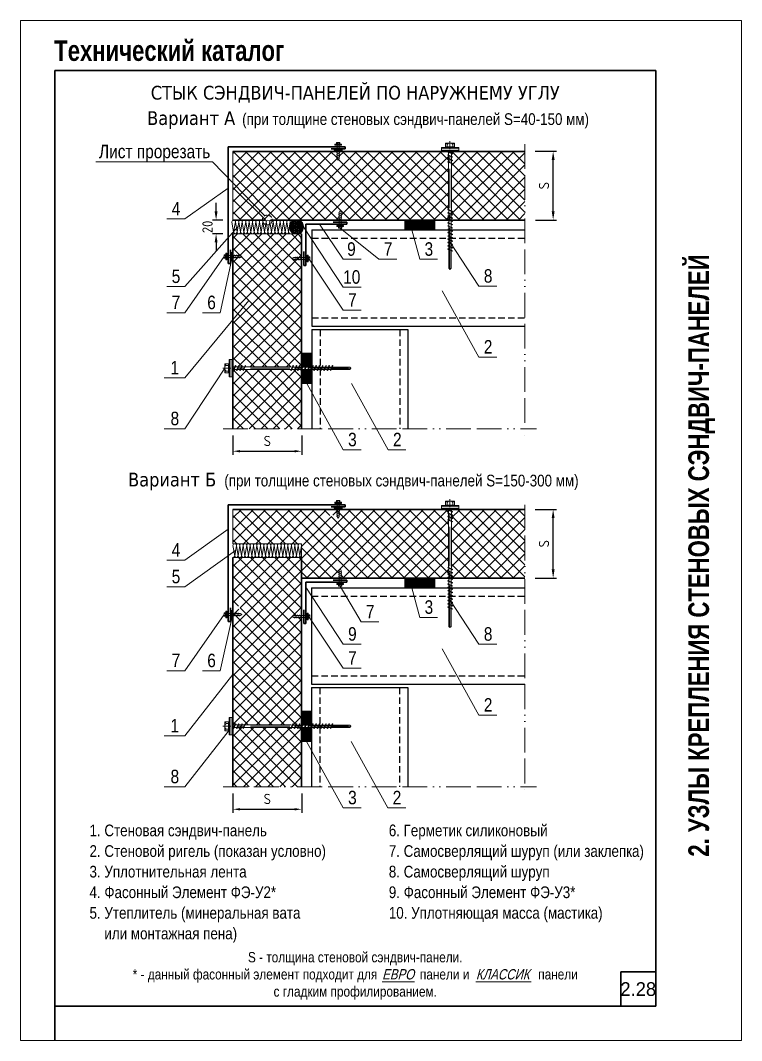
# Model space of a CAD drawing. Extents: x 5821 to 16321, y -13531 to 5774.
# Drawn here: x 13171 to 14221, y -166 to 1319 of the extents above; entities that cross this region are included whole.
import ezdxf
from ezdxf.enums import TextEntityAlignment as Align

# ---------------------------------------------------------------- set-up
doc = ezdxf.new("R2010")
doc.units = 0
doc.header["$LTSCALE"] = 3
for name, pattern in [('ACAD_ISO13W100', [36, 12, -3, 12, -3, 0, -3, 0, -3]), ('CENTER2', [28.575, 19.05, -3.175, 3.175, -3.175]), ('HIDDEN2', [4.7625, 3.175, -1.5875])]:
    doc.linetypes.add(name, pattern=pattern)
doc.layers.get('0').update_dxf_attribs({"linetype": 'CONTINUOUS', "lineweight": 30})
doc.layers.get('DEFPOINTS').update_dxf_attribs({"linetype": 'CONTINUOUS'})
for name, color, linetype, lineweight in [('Logo', 1, 'CONTINUOUS', 9), ('new_fill', 8, 'CONTINUOUS', 13), ('RAZMER', 7, 'CONTINUOUS', 9), ('Нащельники', 1, 'CONTINUOUS', 30), ('Саморезы', 7, 'CONTINUOUS', 13)]:
    doc.layers.add(name, color=color, linetype=linetype, lineweight=lineweight)
doc.layers.add('Прогон', color=7, linetype='CONTINUOUS')
doc.styles.add('LOGO', font='HATTEN.TTF')
doc.styles.add('ROMANS', font='romans.shx', dxfattribs={"width": 0.85})
doc.styles.get("Standard").update_dxf_attribs({"font": 'TAHOMA.TTF'})
doc.styles.add('style1', font='ARIALN.TTF')
doc.styles.add('style2', font='impact.TTF')
doc.styles.add('курсив', font='ARIAL.TTF', dxfattribs={"width": 0.8, "oblique": 15})
doc.dimstyles.new('2.5', dxfattribs={"dimscale": 5, "dimtxt": 3, "dimasz": 2, "dimexe": 1, "dimexo": 2, "dimgap": 0, "dimtad": 0, "dimdec": 0, "dimlfac": 0.5, "dimzin": 9, "dimdsep": 46, "dimtxsty": 'ROMANS', "dimcen": -3, "dimdle": 1, "dimclrd": 256, "dimclre": 256, "dimclrt": 256, "dimadec": 0, "dimazin": 0, "dimtfac": 1, "dimtdec": 0, "dimtofl": 0, "dimtmove": 2, "dimatfit": 3, "dimfxl": 0, "dimtvp": 1, "dimtolj": 1, "dimtzin": 9, "dimarcsym": 0})
doc.dimstyles.new('5', dxfattribs={"dimscale": 5, "dimtxt": 3, "dimasz": 2.5, "dimexe": 1, "dimexo": 3, "dimgap": 0, "dimtad": 0, "dimdec": 0, "dimzin": 9, "dimdsep": 46, "dimtxsty": 'ROMANS', "dimblk2": 'OBLIQUE', "dimcen": -3, "dimdle": 1.5, "dimclrd": 256, "dimclre": 256, "dimclrt": 256, "dimadec": 0, "dimazin": 0, "dimtfac": 1, "dimtdec": 0, "dimtofl": 0, "dimtmove": 2, "dimatfit": 3, "dimfxl": 0, "dimtvp": 1, "dimtolj": 1, "dimtzin": 9, "dimarcsym": 0})
pattern_1 = [(45, (14118.625, -4335.826), (-8.838835, 8.838835), []), (135, (14118.625, -4335.826), (-8.838835, -8.838835), [])]
pattern_2 = [(45, (14118.625, -4335.475), (-8.838835, 8.838835), []), (135, (14118.625, -4335.475), (-8.838835, -8.838835), [])]
pattern_3 = [(90, (24963.223, -824.8352), (-1.25, 8e-17), []), (150, (24963.223, -824.8352), (-0.625, -1.08253175), []), (210, (24963.223, -824.8352), (0.625, -1.08253175), [])]

# ---------------------------------------------------------------- blocks, each defined once
blk = doc.blocks.new('*D785')
at = {"layer": 'DEFPOINTS', "color": 0, "transparency": 16777216}
for p in [(13905.6, 607), (13946.7, 607), (13905.6, 507)]:
    blk.add_point(p, dxfattribs=at)
at = {"layer": 'RAZMER', "lineweight": -2, "transparency": 16777216}
for p, q in [((13920.6, 607), (13951.7, 607)), ((13946.7, 519.5), (13946.7, 594.5)), ((13920.6, 507), (13951.7, 507))]:
    blk.add_line(p, q, dxfattribs=at)
at = {"layer": 'RAZMER', "transparency": 16777216}
for points in [[(13944.7, 594.5), (13948.8, 594.5), (13946.7, 607)], [(13944.7, 519.5), (13948.8, 519.5), (13946.7, 507)]]:
    blk.add_solid(points, dxfattribs=at)
at = {"layer": 'RAZMER', "transparency": 16777216, "insert": (13933.4, 557), "char_height": 15, "attachment_point": 5, "rotation": 90, "style": 'ROMANS'}
blk.add_mtext('\\A1;S{\\fArial|b0|i0|c0|p32; }', dxfattribs=at)
blk = doc.blocks.new('_OBLIQUE')
at = {"color": 0, "linetype": 'ByBlock'}
blk.add_line((-0.5, -0.5), (0.5, 0.5), dxfattribs=at)
blk = doc.blocks.new('*D786')
at = {"layer": 'DEFPOINTS', "color": 0, "transparency": 16777216}
for p in [(13905.6, 1128.2), (13946.7, 1128.2), (13906, 1028.2)]:
    blk.add_point(p, dxfattribs=at)
at = {"layer": 'RAZMER', "lineweight": -2, "transparency": 16777216}
for p, q in [((13920.6, 1128.2), (13951.7, 1128.2)), ((13946.7, 1040.7), (13946.7, 1115.7)), ((13921, 1028.2), (13951.7, 1028.2))]:
    blk.add_line(p, q, dxfattribs=at)
at = {"layer": 'RAZMER', "transparency": 16777216}
for points in [[(13944.7, 1115.7), (13948.8, 1115.7), (13946.7, 1128.2)], [(13944.7, 1040.7), (13948.8, 1040.7), (13946.7, 1028.2)]]:
    blk.add_solid(points, dxfattribs=at)
at = {"layer": 'RAZMER', "transparency": 16777216, "insert": (13933.4, 1078.2), "char_height": 15, "attachment_point": 5, "rotation": 90, "style": 'ROMANS'}
blk.add_mtext('\\A1;S{\\fArial|b0|i0|c0|p32; }', dxfattribs=at)
blk = doc.blocks.new('4volna')
at = {"layer": 'new_fill'}
for p, q in [((-100, 17.5), (-97.5, 2.5)), ((-97.5, 2.5), (-95, 17.5)), ((-95, 17.5), (-92.5, 2.5)), ((-92.5, 2.5), (-90, 17.5)), ((-90, 17.5), (-87.5, 2.5)), ((-87.5, 2.5), (-85, 17.5)), ((-85, 17.5), (-82.5, 2.5)), ((-82.5, 2.5), (-80, 17.5)), ((-80, 17.5), (-77.5, 2.5)), ((-77.5, 2.5), (-75, 17.5)), ((-75, 17.5), (-72.5, 2.5)), ((-72.5, 2.5), (-70, 17.5)), ((-70, 17.5), (-67.5, 2.5)), ((-67.5, 2.5), (-65, 17.5)), ((-65, 17.5), (-62.5, 2.5)), ((-62.5, 2.5), (-60, 17.5)), ((-60, 17.5), (-57.5, 2.5)), ((-57.5, 2.5), (-55, 17.5)), ((-55, 17.5), (-52.5, 2.5)), ((-52.5, 2.5), (-50, 17.5)), ((-50, 17.5), (-47.5, 2.5)), ((-47.5, 2.5), (-45, 17.5)), ((-45, 17.5), (-42.5, 2.5)), ((-42.5, 2.5), (-40, 17.5)), ((-40, 17.5), (-37.5, 2.5)), ((-37.5, 2.5), (-35, 17.5)), ((-35, 17.5), (-32.5, 2.5)), ((-32.5, 2.5), (-30, 17.5)), ((-30, 17.5), (-27.5, 2.5)), ((-27.5, 2.5), (-25, 17.5)), ((-25, 17.5), (-22.5, 2.5)), ((-22.5, 2.5), (-20, 17.5)), ((-20, 17.5), (-17.5, 2.5)), ((-17.5, 2.5), (-15, 17.5)), ((-15, 17.5), (-12.5, 2.5)), ((-12.5, 2.5), (-10, 17.5)), ((-10, 17.5), (-7.5, 2.5)), ((-7.5, 2.5), (-5, 17.5)), ((-5, 17.5), (-2.5, 2.5)), ((-2.5, 2.5), (0, 17.5))]:
    blk.add_line(p, q, dxfattribs=at)
for centre, start, end in [((-97.5, 17.5), 0, 180), ((-92.5, 17.5), 0, 180), ((-87.5, 17.5), 0, 180), ((-82.5, 17.5), 0, 180), ((-77.5, 17.5), 0, 180), ((-72.5, 17.5), 0, 180), ((-67.5, 17.5), 0, 180), ((-62.5, 17.5), 0, 180), ((-57.5, 17.5), 0, 180), ((-52.5, 17.5), 0, 180), ((-47.5, 17.5), 0, 180), ((-42.5, 17.5), 0, 180), ((-37.5, 17.5), 0, 180), ((-32.5, 17.5), 0, 180), ((-27.5, 17.5), 0, 180), ((-22.5, 17.5), 0, 180), ((-17.5, 17.5), 0, 180), ((-12.5, 17.5), 0, 180), ((-7.5, 17.5), 0, 180), ((-2.5, 17.5), 0, 180), ((-100, 2.5), 270, 0), ((-95, 2.5), 180, 270), ((-95, 2.5), 270, 0), ((-90, 2.5), 180, 270), ((-90, 2.5), 270, 0), ((-85, 2.5), 180, 270), ((-85, 2.5), 270, 0), ((-80, 2.5), 180, 270), ((-80, 2.5), 270, 0), ((-75, 2.5), 180, 270), ((-75, 2.5), 270, 0), ((-70, 2.5), 180, 270), ((-70, 2.5), 270, 0), ((-65, 2.5), 180, 270), ((-65, 2.5), 270, 0), ((-60, 2.5), 180, 270), ((-60, 2.5), 270, 0), ((-55, 2.5), 180, 270), ((-55, 2.5), 270, 0), ((-50, 2.5), 180, 270), ((-50, 2.5), 270, 0), ((-45, 2.5), 180, 270), ((-45, 2.5), 270, 0), ((-40, 2.5), 180, 270), ((-40, 2.5), 270, 0), ((-35, 2.5), 180, 270), ((-35, 2.5), 270, 0), ((-30, 2.5), 180, 270), ((-30, 2.5), 270, 0), ((-25, 2.5), 180, 270), ((-25, 2.5), 270, 0), ((-20, 2.5), 180, 270), ((-20, 2.5), 270, 0), ((-15, 2.5), 180, 270), ((-15, 2.5), 270, 0), ((-10, 2.5), 180, 270), ((-10, 2.5), 270, 0), ((-5, 2.5), 180, 270), ((-5, 2.5), 270, 0), ((0, 2.5), 180, 270)]:
    blk.add_arc(centre, 2.5, start, end, dxfattribs=at)
blk = doc.blocks.new('саморез1')
at = {"layer": 'new_fill'}
blk.add_hatch(color=254, dxfattribs=at).paths.add_polyline_path([(-1.2, -4.8), (0, -4.8), (0, 4.8), (-1.2, 4.8)])
at = {"layer": 'Саморезы', "ltscale": 150}
for p, q in [((-3.9, 2.6), (-1.5, 2.6)), ((-3.9, 2.6), (-3.9, -2.4)), ((-2.9, 1.7), (-1.5, 1.7)), ((-1.9, 2.6), (-1.9, -2.4)), ((0, 4.8), (-1.5, 4.8)), ((-1.5, 4.8), (-1.5, -4.8)), ((-1.2, 4.8), (-1.2, -4.8)), ((0, 4.8), (0, -4.8)), ((19.2, 1.4), (0, 1.4)), ((8.4, 2.4), (10.5, -2.4)), ((11.1, 2.4), (13.2, -2.4)), ((13.8, 2.4), (15.9, -2.4)), ((16.4, 2.4), (18.5, -2.4)), ((19.2, 1.4), (21.8, 0)), ((19.2, -1.4), (21.8, 0)), ((-3.9, -2.4), (-1.5, -2.4)), ((-2.9, -1.4), (-1.5, -1.4)), ((0, -4.8), (-1.5, -4.8)), ((0, -1.4), (19.2, -1.4))]:
    blk.add_line(p, q, dxfattribs=at)
for centre, start, end in [((-2.9, 2.7), 182.373, 269.9653), ((-2.9, 0.7), 90.0347, 177.627), ((-2.9, -0.4), 182.373, 269.9653), ((-2.9, -2.4), 90.0347, 177.627)]:
    blk.add_arc(centre, 1, start, end, dxfattribs=at)
blk = doc.blocks.new('*D787')
at = {"layer": 'DEFPOINTS', "color": 0, "transparency": 16777216}
for p in [(13480.6, 1028.2), (13456, 1008.2), (13480.6, 1008.2)]:
    blk.add_point(p, dxfattribs=at)
at = {"layer": 'RAZMER', "lineweight": -2, "transparency": 16777216}
for p, q in [((13456, 1040.7), (13456, 1053.2)), ((13465.6, 1028.2), (13451, 1028.2)), ((13465.6, 1008.2), (13451, 1008.2)), ((13456, 995.7), (13456, 983.2))]:
    blk.add_line(p, q, dxfattribs=at)
at = {"layer": 'RAZMER', "transparency": 16777216}
for points in [[(13453.9, 1040.7), (13458.1, 1040.7), (13456, 1028.2)], [(13453.9, 995.7), (13458.1, 995.7), (13456, 1008.2)]]:
    blk.add_solid(points, dxfattribs=at)
at = {"layer": 'RAZMER', "transparency": 16777216, "insert": (13443.5, 1018.2), "char_height": 15, "attachment_point": 5, "rotation": 90, "style": 'ROMANS'}
blk.add_mtext('\\A1;20', dxfattribs=at)
blk = doc.blocks.new('*D788')
at = {"layer": 'DEFPOINTS', "color": 0, "transparency": 16777216}
for p in [(13480.6, 724.4), (13580.6, 724.4), (13580.6, 691.6)]:
    blk.add_point(p, dxfattribs=at)
at = {"layer": 'RAZMER', "lineweight": -2, "transparency": 16777216}
for p, q in [((13480.6, 714.4), (13480.6, 686.6)), ((13580.6, 714.4), (13580.6, 686.6)), ((13490.6, 691.6), (13570.6, 691.6))]:
    blk.add_line(p, q, dxfattribs=at)
at = {"layer": 'RAZMER', "transparency": 16777216}
for points in [[(13490.6, 693.3), (13490.6, 690), (13480.6, 691.6)], [(13570.6, 693.3), (13570.6, 690), (13580.6, 691.6)]]:
    blk.add_solid(points, dxfattribs=at)
at = {"layer": 'RAZMER', "transparency": 16777216, "insert": (13530.6, 706.6), "char_height": 15, "attachment_point": 5, "style": 'ROMANS'}
blk.add_mtext('\\A1;S', dxfattribs=at)
blk = doc.blocks.new('*D789')
at = {"layer": 'DEFPOINTS', "color": 0, "transparency": 16777216}
for p in [(13480.6, 203.3), (13580.6, 203.3), (13580.6, 170.5)]:
    blk.add_point(p, dxfattribs=at)
at = {"layer": 'RAZMER', "lineweight": -2, "transparency": 16777216}
for p, q in [((13480.6, 193.3), (13480.6, 165.5)), ((13580.6, 193.3), (13580.6, 165.5)), ((13490.6, 170.5), (13570.6, 170.5))]:
    blk.add_line(p, q, dxfattribs=at)
at = {"layer": 'RAZMER', "transparency": 16777216}
for points in [[(13490.6, 172.1), (13490.6, 168.8), (13480.6, 170.5)], [(13570.6, 172.1), (13570.6, 168.8), (13580.6, 170.5)]]:
    blk.add_solid(points, dxfattribs=at)
at = {"layer": 'RAZMER', "transparency": 16777216, "insert": (13530.6, 185.5), "char_height": 15, "attachment_point": 5, "style": 'ROMANS'}
blk.add_mtext('\\A1;S', dxfattribs=at)
blk = doc.blocks.new('саморез4')
at = {"layer": 'new_fill'}
blk.add_hatch(color=254, dxfattribs=at).paths.add_polyline_path([(-2.4, -9.4), (0, -9.4), (0, 9.8), (-2.4, 9.8)])
at = {"layer": 'Саморезы', "ltscale": 150}
for p, q in [((-7.9, 5), (-3.1, 5)), ((-7.9, -5), (-7.9, 5)), ((-5.9, 3.1), (-3.1, 3.1)), ((-3.8, -5), (-3.8, 5)), ((0, 9.8), (-3.1, 9.8)), ((-3.1, -9.4), (-3.1, 9.8)), ((-2.4, -9.4), (-2.4, 9.8)), ((0, -9.4), (0, 9.8)), ((64.9, 1.5), (0, 1.5)), ((1.3, -2.2), (3.4, 2.7)), ((1.9, -2.2), (4, 2.7)), ((3.7, 2.9), (3.4, 2.7)), ((3.7, 2.9), (4, 2.7)), ((4.9, -2.2), (7, 2.7)), ((5.5, -2.2), (7.6, 2.7)), ((7.3, 2.9), (7, 2.7)), ((7.3, 2.9), (7.6, 2.7)), ((8.6, -2.2), (10.7, 2.7)), ((9.2, -2.2), (11.3, 2.7)), ((11, 2.9), (10.7, 2.7)), ((11, 2.9), (11.3, 2.7)), ((12.2, -2.2), (14.3, 2.7)), ((12.8, -2.2), (14.9, 2.7)), ((14.6, 2.9), (14.3, 2.7)), ((14.6, 2.9), (14.9, 2.7)), ((64.9, -2.2), (67, 2.7)), ((65.6, -2.2), (67.7, 2.7)), ((67.3, 2.9), (67, 2.7)), ((130, 1.3), (67.1, 1.3)), ((67.3, 2.9), (67.7, 2.7)), ((68.6, -2.2), (70.7, 2.7)), ((69.2, -2.2), (71.3, 2.7)), ((71, 2.9), (70.7, 2.7)), ((71, 2.9), (71.3, 2.7)), ((72.2, -2.2), (74.3, 2.7)), ((72.8, -2.2), (74.9, 2.7)), ((74.6, 2.9), (74.3, 2.7)), ((74.6, 2.9), (74.9, 2.7)), ((75.8, -2.2), (77.9, 2.7)), ((76.4, -2.2), (78.5, 2.7)), ((78.2, 2.9), (77.9, 2.7)), ((78.2, 2.9), (78.5, 2.7)), ((79.5, -2.2), (81.5, 2.7)), ((80.1, -2.2), (82.2, 2.7)), ((81.9, 2.9), (81.5, 2.7)), ((81.9, 2.9), (82.2, 2.7)), ((83.1, -2.2), (85.2, 2.7)), ((83.7, -2.2), (85.8, 2.7)), ((85.5, 2.9), (85.2, 2.7)), ((85.5, 2.9), (85.8, 2.7)), ((86.7, -2.2), (88.8, 2.7)), ((87.3, -2.2), (89.4, 2.7)), ((89.1, 2.9), (88.8, 2.7)), ((89.1, 2.9), (89.4, 2.7)), ((90.3, -2.2), (92.4, 2.7)), ((90.9, -2.2), (93, 2.7)), ((92.7, 2.9), (92.4, 2.7)), ((92.7, 2.9), (93, 2.7)), ((94, -2.2), (96.1, 2.7)), ((94.6, -2.2), (96.7, 2.7)), ((96.4, 2.9), (96.1, 2.7)), ((96.4, 2.9), (96.7, 2.7)), ((97.6, -2.2), (99.7, 2.7)), ((98.2, -2.2), (100.3, 2.7)), ((100, 2.9), (99.7, 2.7)), ((100, 2.9), (100.3, 2.7)), ((101.2, -2.2), (103.3, 2.7)), ((101.8, -2.2), (103.9, 2.7)), ((103.6, 2.9), (103.3, 2.7)), ((103.6, 2.9), (103.9, 2.7)), ((104.8, -2.2), (106.9, 2.7)), ((105.5, -2.2), (107.6, 2.7)), ((107.2, 2.9), (106.9, 2.7)), ((107.2, 2.9), (107.6, 2.7)), ((108.5, -2.2), (110.6, 2.7)), ((109.1, -2.2), (111.2, 2.7)), ((110.9, 2.9), (110.6, 2.7)), ((110.9, 2.9), (111.2, 2.7)), ((130, 1.3), (131.2, 0)), ((-7.9, -5), (-3.1, -5)), ((-5.9, -3.1), (-3.1, -3.1)), ((0, -9.4), (-3.1, -9.4)), ((64.9, -1.5), (0, -1.5)), ((64.9, -1.5), (0, -1.5)), ((1.6, -2.4), (1.3, -2.2)), ((1.6, -2.4), (1.9, -2.2)), ((5.2, -2.4), (4.9, -2.2)), ((5.2, -2.4), (5.5, -2.2)), ((8.9, -2.4), (8.6, -2.2)), ((8.9, -2.4), (9.2, -2.2)), ((12.5, -2.4), (12.2, -2.2)), ((12.5, -2.4), (12.8, -2.2)), ((65.3, -2.4), (64.9, -2.2)), ((65.3, -2.4), (65.6, -2.2)), ((130, -1.3), (67.1, -1.3)), ((68.9, -2.4), (68.6, -2.2)), ((68.9, -2.4), (69.2, -2.2)), ((72.5, -2.4), (72.2, -2.2)), ((72.5, -2.4), (72.8, -2.2)), ((76.1, -2.4), (75.8, -2.2)), ((76.1, -2.4), (76.4, -2.2)), ((79.8, -2.4), (79.5, -2.2)), ((79.8, -2.4), (80.1, -2.2)), ((83.4, -2.4), (83.1, -2.2)), ((83.4, -2.4), (83.7, -2.2)), ((87, -2.4), (86.7, -2.2)), ((87, -2.4), (87.3, -2.2)), ((90.6, -2.4), (90.3, -2.2)), ((90.6, -2.4), (90.9, -2.2)), ((94.3, -2.4), (94, -2.2)), ((94.3, -2.4), (94.6, -2.2)), ((97.9, -2.4), (97.6, -2.2)), ((97.9, -2.4), (98.2, -2.2)), ((101.5, -2.4), (101.2, -2.2)), ((101.5, -2.4), (101.8, -2.2)), ((105.1, -2.4), (104.8, -2.2)), ((105.1, -2.4), (105.5, -2.2)), ((108.8, -2.4), (108.5, -2.2)), ((108.8, -2.4), (109.1, -2.2)), ((130, -1.3), (131.2, 0))]:
    blk.add_line(p, q, dxfattribs=at)
at = {"layer": 'Саморезы'}
for p, q in [((67.1, 1.3), (64.9, 1.5)), ((67.1, -1.3), (64.9, -1.5))]:
    blk.add_line(p, q, dxfattribs=at)
at = {"layer": 'Саморезы', "ltscale": 150}
for centre, radius, start, end in [((-5.9, 5.1), 2, 182.373, 269.9653), ((-5.9, 1.1), 2, 90.0347, 177.627), ((80.3, 1057.7), 1058.9, 271.592, 272.7554), ((-5.9, -1.1), 2, 182.373, 269.9653), ((-5.9, -5.1), 2, 90.0347, 177.627)]:
    blk.add_arc(centre, radius, start, end, dxfattribs=at)

msp = doc.modelspace()

# ---------------------------------------------------------------- hatches: boundary and pattern name
at = {"layer": 'new_fill'}
h = msp.add_hatch(dxfattribs=at)
h.set_pattern_fill('NET3', color=256, scale=10, style=0)
h.set_pattern_definition([(0, (14128.5538, -4335.4748), (0, 1.25), []), (60, (14128.5538, -4335.4748), (-1.08253175, 0.625), []), (120, (14128.5538, -4335.4748), (-1.08253175, -0.625), [])])
h.paths.add_polyline_path([(13631.6, 1131.96), (13629.75, 1131.96, 1), (13629.75, 1128.17), (13631.6, 1128.17)])
h.paths.add_polyline_path([(13635.8, 1131.96), (13631.6, 1131.96), (13631.6, 1128.17), (13635.8, 1128.17)])
h.paths.add_polyline_path([(13637.65, 1131.96), (13635.8, 1131.96), (13635.8, 1128.17), (13637.65, 1128.17, 1)])
h = msp.add_hatch(dxfattribs=at)
h.set_pattern_fill('ANSI37', color=256, scale=100, style=0)
h.set_pattern_definition(pattern_2)
h.paths.add_polyline_path([(13480.55, 1128.17), (13480.55, 1028.17), (13482.54, 1028.17, -0.1146746), (13483.68, 1028.17), (13487.54, 1028.17, -0.1145954), (13488.68, 1028.17), (13492.54, 1028.17, -0.1145162), (13493.68, 1028.17), (13497.55, 1028.17, -0.1144369), (13498.67, 1028.17), (13502.55, 1028.17, -0.1143576), (13503.67, 1028.17), (13507.55, 1028.17, -0.1142782), (13508.67, 1028.17), (13512.55, 1028.17, -0.1141988), (13513.67, 1028.17), (13517.55, 1028.17, -0.1141193), (13518.67, 1028.17), (13522.55, 1028.17, -0.1140398), (13523.67, 1028.17), (13527.55, 1028.17, -0.1139602), (13528.67, 1028.17), (13532.55, 1028.17, -0.1138805), (13533.67, 1028.17), (13537.55, 1028.17, -0.1138008), (13538.67, 1028.17), (13542.55, 1028.17, -0.1137211), (13543.67, 1028.17), (13547.55, 1028.17, -0.1136413), (13548.67, 1028.17), (13552.55, 1028.17, -0.1135614), (13553.67, 1028.17), (13557.55, 1028.17, -0.1134815), (13558.67, 1028.17), (13562.55, 1028.17, -0.1134016), (13563.67, 1028.17), (13567.55, 1028.17, -0.1133216), (13568.67, 1028.17), (13572.55, 1028.17, -0.1132415), (13573.67, 1028.17), (13577.55, 1028.17, -0.1131614), (13578.67, 1028.17), (13634.45, 1028.17), (13634.45, 1039.4), (13638.65, 1039.4), (13638.65, 1028.17), (13794.15, 1028.17), (13794.15, 1128.17), (13635.8, 1128.17), (13635.8, 1117.74), (13631.6, 1117.74), (13631.6, 1128.17)])
h.paths.add_polyline_path([(13798.95, 1028.17), (13905.62, 1028.17), (13905.62, 1128.17), (13798.95, 1128.17)])
h = msp.add_hatch(dxfattribs=at)
h.set_pattern_fill('ESCHER', color=256, scale=5, style=0)
h.set_pattern_definition([(60, (35977.424, 3236.644), (-6, -1e-09), [5.5, -0.5]), (180, (35977.424, 3236.644), (3, -5.1961524), [5.5, -0.5]), (300, (35977.424, 3236.644), (6, -1e-09), [5.5, -0.5]), (60, (35977.924, 3236.644), (-6, -1e-09), [1, -5]), (300, (35977.924, 3236.644), (6, -1e-09), [1, -5]), (60, (35977.174, 3237.077), (-6, -1e-09), [1, -5]), (180, (35977.174, 3237.077), (3, -5.1961524), [1, -5]), (300, (35977.174, 3236.211), (6, -1e-09), [1, -5]), (180, (35977.174, 3236.211), (3, -5.1961524), [1, -5]), (60, (35975.424, 3236.644), (-6, -1e-09), [1, -5]), (300, (35975.424, 3236.644), (6, -1e-09), [1, -5]), (60, (35978.424, 3234.912), (-6, -1e-09), [1, -5]), (180, (35978.424, 3234.912), (3, -5.1961524), [1, -5]), (300, (35978.424, 3238.376), (6, -1e-09), [1, -5]), (180, (35978.424, 3238.376), (3, -5.1961524), [1, -5]), (0, (35978.424, 3237.51), (-3, 5.1961524), [3.5, -2.5]), (0, (35978.424, 3235.778), (-3, 5.1961524), [3.5, -2.5]), (120, (35977.674, 3237.943), (-6, 1e-09), [3.5, -2.5]), (120, (35976.174, 3237.077), (-6, 1e-09), [3.5, -2.5]), (240, (35976.174, 3236.211), (3, -5.1961524), [3.5, -2.5]), (240, (35977.674, 3235.345), (3, -5.1961524), [3.5, -2.5])])
h.paths.add_polyline_path([(13577.8, 1028.17), (13568.54, 1028.17, 0.5498773), (13568.54, 1008.17), (13577.8, 1008.17, 0.5498857)])
h = msp.add_hatch(dxfattribs=at)
h.set_pattern_fill('NET3', color=256, scale=10, angle=90, style=0)
h.set_pattern_definition(pattern_3)
h.paths.add_polyline_path([(13774.62, 1028.17), (13730.57, 1028.17), (13730.57, 1013.79), (13774.62, 1013.79)])
h = msp.add_hatch(dxfattribs=at)
h.set_pattern_fill('ANSI37', color=256, scale=100, style=0)
h.set_pattern_definition(pattern_2)
h.paths.add_polyline_path([(13580.55, 997.26, 0.2717), (13574.15, 1008.17), (13480.55, 1008.17), (13480.55, 814.79), (13580.55, 814.79)])
h.paths.add_polyline_path([(13480.55, 809.99), (13480.55, 724.41), (13580.55, 724.41), (13580.55, 809.99)])
h = msp.add_hatch(dxfattribs=at)
h.set_pattern_fill('NET3', color=256, scale=10, style=0)
h.set_pattern_definition([(0, (14118.6249, -4345.4037), (0, 1.25), []), (60, (14118.6249, -4345.4037), (-1.08253175, 0.625), []), (120, (14118.6249, -4345.4037), (-1.08253175, -0.625), [])])
h.paths.add_polyline_path([(13480.55, 978.97, 1), (13476.77, 978.97), (13476.77, 977.13), (13480.55, 977.13)])
h.paths.add_polyline_path([(13480.55, 977.13), (13476.77, 977.13), (13476.77, 972.93), (13480.55, 972.93)])
h.paths.add_polyline_path([(13480.55, 972.93), (13476.77, 972.93), (13476.77, 971.08, 1), (13480.55, 971.08)])
h = msp.add_hatch(dxfattribs=at)
h.set_pattern_fill('NET3', color=256, scale=10, angle=90, style=0)
h.set_pattern_definition(pattern_3)
h.paths.add_polyline_path([(13595.37, 834.41), (13580.55, 834.41), (13580.55, 814.79), (13595.37, 814.79)])
h.paths.add_polyline_path([(13595.37, 809.99), (13580.55, 809.99), (13580.55, 790.36), (13595.37, 790.36)])
h = msp.add_hatch(dxfattribs=at)
h.set_pattern_fill('NET3', color=256, scale=10, style=0)
h.set_pattern_definition([(0, (14128.5538, -4856.626), (0, 1.25), []), (60, (14128.5538, -4856.626), (-1.08253175, 0.625), []), (120, (14128.5538, -4856.626), (-1.08253175, -0.625), [])])
h.paths.add_polyline_path([(13631.6, 610.8), (13629.75, 610.8, 1), (13629.75, 607.02), (13631.6, 607.02)])
h.paths.add_polyline_path([(13635.8, 610.8), (13631.6, 610.8), (13631.6, 607.02), (13635.8, 607.02)])
h.paths.add_polyline_path([(13637.65, 610.8), (13635.8, 610.8), (13635.8, 607.02), (13637.65, 607.02, 1)])
h = msp.add_hatch(dxfattribs=at)
h.set_pattern_fill('ANSI37', color=256, scale=100, style=0)
h.set_pattern_definition(pattern_1)
h.paths.add_polyline_path([(13638.65, 518.24), (13638.65, 507.02), (13794.15, 507.02), (13794.15, 607.02), (13625.87, 607.02), (13625.87, 596.58), (13621.67, 596.58), (13621.67, 607.02), (13480.55, 607.02), (13480.55, 557.02), (13482.54, 557.02, -0.1146948), (13483.68, 557.02), (13487.54, 557.02, -0.1146552), (13488.68, 557.02), (13492.54, 557.02, -0.1146157), (13493.68, 557.02), (13497.54, 557.02, -0.1145761), (13498.67, 557.02), (13502.54, 557.02, -0.1145365), (13503.67, 557.02), (13507.54, 557.02, -0.1144968), (13508.67, 557.02), (13512.54, 557.02, -0.1144572), (13513.67, 557.02), (13517.54, 557.02, -0.1144175), (13518.67, 557.02), (13522.54, 557.02, -0.1143779), (13523.67, 557.02), (13527.55, 557.02, -0.1143382), (13528.67, 557.02), (13532.55, 557.02, -0.1142985), (13533.67, 557.02), (13537.55, 557.02, -0.1142588), (13538.67, 557.02), (13542.55, 557.02, -0.1142191), (13543.67, 557.02), (13547.55, 557.02, -0.1141794), (13548.67, 557.02), (13552.55, 557.02, -0.1141396), (13553.67, 557.02), (13557.55, 557.02, -0.1140999), (13558.67, 557.02), (13562.55, 557.02, -0.1140601), (13563.67, 557.02), (13567.55, 557.02, -0.1140203), (13568.67, 557.02), (13572.55, 557.02, -0.1139805), (13573.67, 557.02), (13577.55, 557.02, -0.1139407), (13578.67, 557.02), (13580.55, 557.02), (13580.55, 555.12, -0.0536281), (13580.61, 554.58), (13580.55, 554.24), (13580.55, 526.18, -0.0026427), (13580.55, 526.05), (13580.55, 507.02), (13606.58, 507.02, -0.0003353), (13606.58, 507.02, 0.0003353), (13606.58, 507.02), (13634.45, 507.02), (13634.45, 518.24)])
h.paths.add_polyline_path([(13798.95, 507.02), (13905.62, 507.02), (13905.62, 607.02), (13798.95, 607.02)])
h = msp.add_hatch(dxfattribs=at)
h.set_pattern_fill('ANSI37', color=256, scale=100, style=0)
h.set_pattern_definition(pattern_1)
h.paths.add_polyline_path([(13580.55, 537.03), (13480.55, 537.03), (13480.55, 465.9), (13490.99, 465.9), (13490.99, 461.7), (13480.55, 461.7), (13480.55, 293.64), (13580.55, 293.64), (13580.55, 448.92), (13569.33, 448.92), (13569.33, 453.12), (13580.55, 453.12)])
h.paths.add_polyline_path([(13580.55, 288.84), (13480.55, 288.84), (13480.55, 203.25), (13580.55, 203.25)])
h = msp.add_hatch(dxfattribs=at)
h.set_pattern_fill('NET3', color=256, scale=10, angle=90, style=0)
h.set_pattern_definition([(90, (24963.2352, -1345.9872), (-1.25, 8e-17), []), (150, (24963.2352, -1345.9872), (-0.625, -1.08253175), []), (210, (24963.2352, -1345.9872), (0.625, -1.08253175), [])])
h.paths.add_polyline_path([(13774.63, 507.02), (13730.58, 507.02), (13730.58, 492.64), (13774.63, 492.64)])
h = msp.add_hatch(dxfattribs=at)
h.set_pattern_fill('NET3', color=256, scale=10, style=0)
h.set_pattern_definition([(0, (14118.6249, -4866.5549), (0, 1.25), []), (60, (14118.6249, -4866.5549), (-1.08253175, 0.625), []), (120, (14118.6249, -4866.5549), (-1.08253175, -0.625), [])])
h.paths.add_polyline_path([(13480.55, 457.82, 1), (13476.77, 457.82), (13476.77, 455.98), (13480.55, 455.98)])
h.paths.add_polyline_path([(13480.55, 455.98), (13476.77, 455.98), (13476.77, 451.78), (13480.55, 451.78)])
h.paths.add_polyline_path([(13480.55, 451.78), (13476.77, 451.78), (13476.77, 449.93, 1), (13480.55, 449.93)])
h = msp.add_hatch(dxfattribs=at)
h.set_pattern_fill('NET3', color=256, scale=10, angle=90, style=0)
h.set_pattern_definition([(90, (24963.223, -819.8352), (-1.25, 8e-17), []), (150, (24963.223, -819.8352), (-0.625, -1.08253175), []), (210, (24963.223, -819.8352), (0.625, -1.08253175), [])])
h.paths.add_polyline_path([(13594.94, 313.26), (13580.55, 313.26), (13580.55, 293.64), (13594.94, 293.64)])
h.paths.add_polyline_path([(13594.94, 288.84), (13580.55, 288.84), (13580.55, 269.21), (13594.94, 269.21)])

# ---------------------------------------------------------------- linework, layer by layer
at = {"color": 1}
for p, q in [((13221.09, 1245.91), (14096.09, 1245.91)), ((14096.09, 1245.91), (13221.09, 1245.91)), ((13221.09, 1245.91), (13221.09, -166.24)), ((14096.09, 1245.91), (14096.09, -116.24)), ((14045.18, -66.24), (14096.09, -66.24)), ((14045.18, -66.24), (14045.18, -116.24)), ((13221.09, -116.24), (14096.09, -116.24))]:
    msp.add_line(p, q, dxfattribs=at)
for p, q in [((13480.55, 1128.17), (13905.62, 1128.17)), ((13526.82, 1028.17), (13480.55, 1028.17)), ((13905.62, 1028.17), (13535.06, 1028.17)), ((13480.55, 1008.17), (13480.55, 724.41)), ((13580.55, 1008.17), (13580.55, 724.41)), ((13480.55, 607.02), (13905.62, 607.02)), ((13480.55, 537.03), (13480.55, 203.25)), ((13580.55, 537.03), (13580.55, 203.25)), ((13905.62, 507.02), (13580.55, 507.02))]:
    msp.add_line(p, q)
at = {"layer": 'Logo'}
for p, q in [((13697.65, -80.81), (13744.89, -80.81)), ((13834.28, -80.81), (13914.73, -80.81))]:
    msp.add_line(p, q, dxfattribs=at)
at = {"layer": 'new_fill'}
for p, q in [((13479.07, 1025.67), (13481.57, 1010.67)), ((13481.57, 1010.67), (13484.07, 1025.67)), ((13484.07, 1025.67), (13486.57, 1010.67)), ((13486.57, 1010.67), (13489.07, 1025.67)), ((13489.07, 1025.67), (13491.57, 1010.67)), ((13491.57, 1010.67), (13494.07, 1025.67)), ((13494.07, 1025.67), (13496.57, 1010.67)), ((13496.57, 1010.67), (13499.07, 1025.67)), ((13499.07, 1025.67), (13501.57, 1010.67)), ((13501.57, 1010.67), (13504.07, 1025.67)), ((13504.07, 1025.67), (13506.57, 1010.67)), ((13506.57, 1010.67), (13509.07, 1025.67)), ((13509.07, 1025.67), (13511.57, 1010.67)), ((13511.57, 1010.67), (13514.07, 1025.67)), ((13514.07, 1025.67), (13516.57, 1010.67)), ((13516.57, 1010.67), (13519.07, 1025.67)), ((13519.07, 1025.67), (13521.57, 1010.67)), ((13521.57, 1010.67), (13524.07, 1025.67)), ((13524.07, 1025.67), (13526.57, 1010.67)), ((13526.57, 1010.67), (13529.07, 1025.67)), ((13529.07, 1025.67), (13531.57, 1010.67)), ((13531.57, 1010.67), (13534.07, 1025.67)), ((13534.07, 1025.67), (13536.57, 1010.67)), ((13536.57, 1010.67), (13539.07, 1025.67)), ((13539.07, 1025.67), (13541.57, 1010.67)), ((13541.57, 1010.67), (13544.07, 1025.67)), ((13544.07, 1025.67), (13546.57, 1010.67)), ((13546.57, 1010.67), (13549.07, 1025.67)), ((13549.07, 1025.67), (13551.57, 1010.67)), ((13551.57, 1010.67), (13554.07, 1025.67)), ((13554.07, 1025.67), (13556.57, 1010.67)), ((13556.57, 1010.67), (13559.07, 1025.67)), ((13559.07, 1025.67), (13561.57, 1010.67)), ((13561.57, 1010.67), (13564.07, 1025.67)), ((13730.57, 1013.79), (13730.57, 1028.17)), ((13774.62, 1013.79), (13774.62, 1028.17)), ((13595.37, 834.41), (13580.55, 834.41)), ((13595.37, 790.36), (13580.55, 790.36)), ((13730.58, 492.64), (13730.58, 507.02)), ((13774.63, 492.64), (13774.63, 507.02)), ((13594.94, 313.26), (13580.55, 313.26)), ((13594.94, 269.21), (13580.55, 269.21))]:
    msp.add_line(p, q, dxfattribs=at)
for centre, radius, start, end in [((13481.57, 1025.67), 2.5, 0, 180), ((13486.57, 1025.67), 2.5, 0, 180), ((13491.57, 1025.67), 2.5, 0, 180), ((13496.57, 1025.67), 2.5, 0, 180), ((13501.57, 1025.67), 2.5, 0, 180), ((13506.57, 1025.67), 2.5, 0, 180), ((13511.57, 1025.67), 2.5, 0, 180), ((13516.57, 1025.67), 2.5, 0, 180), ((13521.57, 1025.67), 2.5, 0, 180), ((13526.57, 1025.67), 2.5, 0, 180), ((13531.57, 1025.67), 2.5, 0, 180), ((13536.57, 1025.67), 2.5, 0, 180), ((13541.57, 1025.67), 2.5, 0, 180), ((13546.57, 1025.67), 2.5, 0, 180), ((13551.57, 1025.67), 2.5, 0, 180), ((13556.57, 1025.67), 2.5, 0, 180), ((13561.57, 1025.67), 2.5, 0, 180), ((13484.07, 1010.67), 2.5, 180, 270), ((13484.07, 1010.67), 2.5, 270, 0), ((13489.07, 1010.67), 2.5, 180, 270), ((13489.07, 1010.67), 2.5, 270, 0), ((13494.07, 1010.67), 2.5, 180, 270), ((13494.07, 1010.67), 2.5, 270, 0), ((13499.07, 1010.67), 2.5, 180, 270), ((13499.07, 1010.67), 2.5, 270, 0), ((13504.07, 1010.67), 2.5, 180, 270), ((13504.07, 1010.67), 2.5, 270, 0), ((13509.07, 1010.67), 2.5, 180, 270), ((13509.07, 1010.67), 2.5, 270, 0), ((13514.07, 1010.67), 2.5, 180, 270), ((13514.07, 1010.67), 2.5, 270, 0), ((13519.07, 1010.67), 2.5, 180, 270), ((13519.07, 1010.67), 2.5, 270, 0), ((13524.07, 1010.67), 2.5, 180, 270), ((13524.07, 1010.67), 2.5, 270, 0), ((13529.07, 1010.67), 2.5, 180, 270), ((13529.07, 1010.67), 2.5, 270, 0), ((13534.07, 1010.67), 2.5, 180, 270), ((13534.07, 1010.67), 2.5, 270, 0), ((13539.07, 1010.67), 2.5, 180, 270), ((13539.07, 1010.67), 2.5, 270, 0), ((13544.07, 1010.67), 2.5, 180, 270), ((13544.07, 1010.67), 2.5, 270, 0), ((13549.07, 1010.67), 2.5, 180, 270), ((13549.07, 1010.67), 2.5, 270, 0), ((13554.07, 1010.67), 2.5, 180, 270), ((13554.07, 1010.67), 2.5, 270, 0), ((13559.07, 1010.67), 2.5, 180, 270), ((13559.07, 1010.67), 2.5, 270, 0), ((13564.07, 1010.67), 2.5, 180, 270), ((13568.05, 997.26), 12.5, 0, 60.80129), ((13478.66, 978.97), 1.89, 0, 180), ((13478.66, 971.08), 1.89, 180, 0)]:
    msp.add_arc(centre, radius, start, end, dxfattribs=at)
at = {"layer": 'RAZMER'}
for p, q in [((14221.09, 1318.76), (14221.09, -166.24)), ((14221.09, 1318.76), (14221.09, -166.24)), ((14221.09, 1318.76), (14221.09, -166.24)), ((14221.09, 1318.76), (14221.09, -166.24)), ((14221.09, 1318.76), (14221.09, -166.24)), ((14221.09, 1318.76), (14221.09, -166.24)), ((14221.09, 1318.76), (14221.09, -166.24)), ((14221.09, 1318.76), (14221.09, -166.24)), ((14221.09, 1318.76), (14221.09, -166.24)), ((14221.09, 1318.76), (14221.09, -166.24)), ((14221.09, 1318.76), (14221.09, -166.24)), ((14221.09, 1318.76), (14221.09, -166.24)), ((14221.09, 1318.76), (14221.09, -166.24)), ((14221.09, 1318.76), (14221.09, -166.24)), ((14221.09, 1318.76), (14221.09, -166.24)), ((14221.09, 1318.76), (14221.09, -166.24)), ((14221.09, 1318.76), (14221.09, -166.24)), ((14221.09, 1318.76), (14221.09, -166.24)), ((14221.09, 1318.76), (14221.09, -166.24)), ((14221.09, 1318.76), (14221.09, -166.24)), ((14221.09, 1318.76), (14221.09, -166.24)), ((14221.09, 1318.76), (14221.09, -166.24)), ((14221.09, 1318.76), (14221.09, -166.24)), ((14221.09, 1318.76), (14221.09, -166.24)), ((14221.09, 1318.76), (14221.09, -166.24)), ((14221.09, 1318.76), (14221.09, -166.24)), ((14221.09, 1318.76), (14221.09, -166.24)), ((14221.09, 1318.76), (14221.09, -166.24)), ((14221.09, 1318.76), (14221.09, -166.24)), ((14221.09, 1318.76), (14221.09, -166.24)), ((14221.09, 1318.76), (14221.09, -166.24)), ((14221.09, 1318.76), (14221.09, -166.24)), ((14221.09, 1318.76), (14221.09, -166.24)), ((14221.09, 1318.76), (14221.09, -166.24)), ((14221.09, 1318.76), (14221.09, -166.24)), ((14221.09, 1318.76), (14221.09, -166.24)), ((14221.09, 1318.76), (14221.09, -166.24)), ((14221.09, 1318.76), (14221.09, -166.24)), ((14221.09, 1318.76), (14221.09, -166.24)), ((14221.09, 1318.76), (14221.09, -166.24)), ((14221.09, 1318.76), (14221.09, -166.24)), ((14221.09, 1318.76), (14221.09, -166.24)), ((13480.55, 1128.17), (13480.55, 1028.17)), ((13450.81, 1112.99), (13280.83, 1112.99)), ((13450.81, 1112.99), (13527.01, 1034.31)), ((13473.77, 1074.57), (13410.27, 1029.72)), ((13410.27, 1029.72), (13384.25, 1029.72)), ((13487.82, 1018.17), (13410.27, 931.37)), ((13583.3, 1018.17), (13641.06, 930.32)), ((13606.51, 1022.17), (13641.06, 970.97)), ((13636.67, 1016.23), (13693.11, 970.97)), ((13740.91, 1013.79), (13752.41, 970.97)), ((13580.55, 1008.17), (13480.55, 1008.17)), ((13796.44, 996.26), (13838.66, 931.85)), ((13467.83, 975.15), (13410.27, 893.32)), ((13478.66, 969.19), (13462.02, 893.32)), ((13592.49, 969.77), (13641.06, 896.86)), ((13667.08, 970.97), (13641.06, 970.97)), ((13719.14, 970.97), (13693.11, 970.97)), ((13778.44, 970.97), (13752.41, 970.97)), ((13410.27, 931.37), (13384.25, 931.37)), ((13667.08, 930.32), (13641.06, 930.32)), ((13785.35, 925.28), (13838.66, 828.6)), ((13864.69, 931.85), (13838.66, 931.85)), ((13503.84, 910.86), (13410.27, 798.44)), ((13410.27, 893.32), (13384.25, 893.32)), ((13462.02, 893.32), (13435.99, 893.32)), ((13667.08, 896.86), (13641.06, 896.86)), ((13595.37, 812.39), (13595.37, 834.41)), ((13864.69, 828.6), (13838.66, 828.6)), ((13468.83, 812.39), (13410.27, 724.41)), ((13595.37, 812.39), (13595.37, 790.36)), ((13410.27, 798.44), (13380.41, 798.44)), ((13587.96, 790.36), (13641.06, 693.68)), ((13653.13, 790.36), (13706.44, 693.68)), ((13410.27, 724.41), (13380.41, 724.41)), ((13667.08, 693.68), (13641.06, 693.68)), ((13732.47, 693.68), (13706.44, 693.68)), ((13480.55, 607.02), (13480.55, 557.02)), ((13473.77, 578.3), (13410.27, 533.1)), ((13580.55, 557.02), (13480.55, 557.02)), ((13580.55, 557.02), (13580.55, 537.03)), ((13484.36, 547.08), (13410.27, 494.35)), ((13580.55, 537.03), (13480.55, 537.03)), ((13410.27, 533.1), (13384.25, 533.1)), ((13410.27, 494.35), (13384.25, 494.35)), ((13586.55, 493.83), (13641.06, 410.69)), ((13636.67, 495.08), (13667.08, 443.27)), ((13740.93, 492.64), (13752.42, 449.82)), ((13796.44, 475.11), (13838.66, 410.69)), ((13467.83, 454), (13410.27, 372.17)), ((13478.99, 448.07), (13462.02, 372.17)), ((13592.49, 448.62), (13641.06, 375.71)), ((13778.45, 449.82), (13752.42, 449.82)), ((13693.11, 443.27), (13667.08, 443.27)), ((13667.08, 410.69), (13641.06, 410.69)), ((13785.35, 404.13), (13838.66, 307.44)), ((13864.69, 410.69), (13838.66, 410.69)), ((13410.27, 372.17), (13384.25, 372.17)), ((13462.02, 372.17), (13435.99, 372.17)), ((13667.08, 375.71), (13641.06, 375.71)), ((13480.55, 366.42), (13410.27, 277.29)), ((13864.69, 307.44), (13838.66, 307.44)), ((13475.48, 285.96), (13410.27, 203.25)), ((13410.27, 277.29), (13380.41, 277.29)), ((13587.75, 269.21), (13641.06, 172.52)), ((13652.7, 269.21), (13706.01, 172.52)), ((13410.27, 203.25), (13380.41, 203.25)), ((13667.08, 172.52), (13641.06, 172.52)), ((13732.04, 172.52), (13706.01, 172.52))]:
    msp.add_line(p, q, dxfattribs=at)
at = {"layer": 'RAZMER', "linetype": 'CENTER2'}
for p, q in [((13796.55, 959.68), (13796.55, 1142.99)), ((13648.99, 812.39), (13465.68, 812.39)), ((13796.55, 438.53), (13796.55, 621.84)), ((13648.99, 291.24), (13465.68, 291.24))]:
    msp.add_line(p, q, dxfattribs=at)
at = {"layer": 'RAZMER', "linetype": 'ACAD_ISO13W100'}
for p, q in [((13905.62, 1138.67), (13905.62, 713.88)), ((13466.15, 724.41), (13922.32, 724.41)), ((13905.62, 613.8), (13905.62, 191.65)), ((13466.15, 203.25), (13922.32, 203.25))]:
    msp.add_line(p, q, dxfattribs=at)
at = {"layer": 'RAZMER'}
msp.add_lwpolyline([(13171.09, 1318.76), (14221.09, 1318.76), (14221.09, -166.24), (13171.09, -166.24)], close=True, dxfattribs=at)
at = {"layer": 'RAZMER', "linetype": 'HIDDEN2', "ltscale": 0.5}
msp.add_circle((13530.55, 1028.17), 7.09, dxfattribs=at)
at = {"layer": 'RAZMER'}
for centre, radius, start, end in [((13629.75, 1130.07), 1.89, 90, 270), ((13637.65, 1130.07), 1.89, 270, 90), ((13574.88, 1018.17), 11.84, 122.38856, 237.61162), ((13571.46, 1018.17), 11.84, 302.38838, 57.61144), ((13629.75, 608.91), 1.89, 90, 270), ((13637.65, 608.91), 1.89, 270, 90), ((13478.66, 457.82), 1.89, 0, 180), ((13478.66, 449.93), 1.89, 180, 0)]:
    msp.add_arc(centre, radius, start, end, dxfattribs=at)
at = {"layer": 'Нащельники'}
for p, q in [((13643.7, 1134.96), (13473.77, 1134.96)), ((13473.77, 965.03), (13473.77, 1134.96)), ((13623.7, 1131.96), (13643.7, 1131.96)), ((13643.7, 1131.96), (13643.7, 1134.96)), ((13626.55, 1025.17), (13646.55, 1025.17)), ((13646.55, 1025.17), (13646.55, 1022.17)), ((13586.55, 1022.17), (13586.55, 962.17)), ((13586.55, 1022.17), (13646.55, 1022.17)), ((13476.77, 985.03), (13476.77, 965.03)), ((13583.55, 982.17), (13583.55, 962.17)), ((13476.77, 965.03), (13473.77, 965.03)), ((13583.55, 962.17), (13586.55, 962.17)), ((13473.77, 443.88), (13473.77, 613.8)), ((13643.7, 613.8), (13473.77, 613.8)), ((13623.7, 610.8), (13643.7, 610.8)), ((13643.7, 610.8), (13643.7, 613.8)), ((13586.55, 501.02), (13646.55, 501.02)), ((13586.55, 501.02), (13586.55, 441.02)), ((13626.55, 504.02), (13646.55, 504.02)), ((13646.55, 504.02), (13646.55, 501.02)), ((13476.77, 463.88), (13476.77, 443.88)), ((13583.55, 461.02), (13583.55, 441.02)), ((13476.77, 443.88), (13473.77, 443.88)), ((13583.55, 441.02), (13586.55, 441.02))]:
    msp.add_line(p, q, dxfattribs=at)
at = {"layer": 'Прогон'}
for p, q in [((13595.37, 1013.79), (13905.62, 1013.79)), ((13595.37, 1013.79), (13595.37, 873.79)), ((13595.37, 873.79), (13905.62, 873.79)), ((13595.37, 868.79), (13595.37, 724.41)), ((13595.37, 868.79), (13735.37, 868.79)), ((13735.37, 868.79), (13735.37, 724.41)), ((13594.94, 492.64), (13594.94, 352.64)), ((13594.94, 492.64), (13905.62, 492.64)), ((13594.94, 352.64), (13905.62, 352.64)), ((13594.94, 347.64), (13734.94, 347.64)), ((13594.94, 347.64), (13594.94, 203.25)), ((13734.94, 347.64), (13734.94, 203.25)), ((13738.94, 352.64), (13888.94, 352.64))]:
    msp.add_line(p, q, dxfattribs=at)
at = {"layer": 'Прогон', "linetype": 'HIDDEN2'}
for p, q in [((13595.37, 1001.79), (13905.62, 1001.79)), ((13595.37, 885.79), (13905.62, 885.79)), ((13607.37, 868.79), (13607.37, 724.41)), ((13723.37, 868.79), (13723.37, 724.41)), ((13594.94, 480.64), (13905.62, 480.64)), ((13594.94, 364.64), (13905.62, 364.64)), ((13606.94, 347.64), (13606.94, 203.25)), ((13722.94, 347.64), (13722.94, 203.25))]:
    msp.add_line(p, q, dxfattribs=at)

# ---------------------------------------------------------------- block references
at = {"layer": 'RAZMER', "rotation": 270.0000000000022}
for p in [(13633.7, 1136.96), (13633.7, 615.8)]:
    msp.add_blockref('саморез1', p, dxfattribs=at)
at = {"layer": 'RAZMER', "xscale": -1}
for p, rotation in [((13636.55, 1020.17), 269.9999999999978), ((13588.55, 972.17), 359.9999999999978), ((13636.55, 499.02), 269.9999999999978), ((13588.55, 451.02), 359.9999999999978)]:
    msp.add_blockref('саморез1', p, dxfattribs=dict(at, rotation=rotation))
at = {"layer": 'RAZMER'}
for name, p in [('саморез1', (13471.77, 975.03)), ('4volna', (13580.55, 537.03)), ('саморез1', (13471.77, 453.88))]:
    msp.add_blockref(name, p, dxfattribs=at)
at = {"layer": 'Прогон', "xscale": 1.32, "yscale": 1.32, "zscale": 1.32, "rotation": 269.9999999999993}
for p in [(13796.55, 1129.49), (13796.55, 608.34)]:
    msp.add_blockref('саморез4', p, dxfattribs=at)
at = {"layer": 'Прогон', "xscale": 1.32, "yscale": 1.32, "zscale": 1.32}
for p in [(13479.23, 812.39), (13479.23, 291.24)]:
    msp.add_blockref('саморез4', p, dxfattribs=at)

# ---------------------------------------------------------------- texts
for s, p in [('СТЫК СЭНДВИЧ-ПАНЕЛЕЙ ПО НАРУЖНЕМУ УГЛУ', (13658.59, 1203.51)), ('Вариант А ', (13423.48, 1166.57)), ('Вариант Б ', (13395.75, 640.42))]:
    msp.add_text(s, height=20).set_placement(p, align=Align.CENTER)
at = {"style": 'style1'}
for s, height, p in [('(при толщине стеновых сэндвич-панелей S=40-150 мм)', 17, (13746.42, 1166.57)), ('(при толщине стеновых сэндвич-панелей S=150-300 мм)', 17, (13725.89, 640.42)), ('S - толщина стеновой сэндвич-панели.', 15, (13658.59, -52.33)), ('* - данный фасонный элемент подходит для             панели и                     панели', 15, (13658.59, -77.24)), ('с гладким профилированием.', 15, (13658.59, -102.24))]:
    msp.add_text(s, height=height, dxfattribs=at).set_placement(p, align=Align.CENTER)
for s, height, p in [('Лист прорезать', 19.6116, (13285.54, 1118.16)), ('4', 19.61, (13391.38, 1034.89)), ('9', 19.61, (13646.81, 976.14)), ('7', 19.61, (13700.25, 976.14)), ('3', 19.61, (13759.54, 976.14)), ('5', 19.61, (13391.38, 936.54)), ('10', 19.612, (13641.04, 935.49)), ('8', 19.61, (13845.8, 937.02)), ('7', 19.61, (13648.19, 902.03)), ('7', 19.61, (13391.38, 898.5)), ('6', 19.61, (13443.13, 898.5)), ('2', 19.61, (13845.8, 833.77)), ('1', 19.61, (13389.72, 803.56)), ('8', 19.61, (13389.72, 729.53)), ('3', 19.61, (13648.19, 698.85)), ('2', 19.61, (13713.58, 698.85)), ('4', 19.61, (13391.38, 538.28)), ('5', 19.61, (13391.38, 499.52)), ('7', 19.61, (13674.22, 448.44)), ('3', 19.61, (13759.56, 454.99)), ('9', 19.61, (13648.19, 415.87)), ('8', 19.61, (13845.8, 415.87)), ('7', 19.61, (13391.38, 377.34)), ('6', 19.61, (13443.13, 377.34)), ('7', 19.61, (13648.19, 380.88)), ('2', 19.61, (13845.8, 312.62)), ('1', 19.61, (13389.72, 282.41)), ('8', 19.61, (13389.72, 208.38)), ('3', 19.61, (13648.19, 177.7)), ('2', 19.61, (13713.15, 177.7)), ('6. Герметик силиконовый', 17, (13707.5, 131.19)), ('1. Стеновая сэндвич-панель', 17, (13271.71, 131.19)), ('2. Стеновой ригель (показан условно)', 17, (13271.71, 101.19)), ('7. Самосверлящий шуруп (или заклепка)', 17, (13707.5, 101.19)), ('8. Самосверлящий шуруп', 17, (13707.5, 71.19)), ('3. Уплотнительная лента', 17, (13271.71, 71.19)), ('4. Фасонный Элемент ФЭ-У2*', 17, (13271.71, 41.19)), ('9. Фасонный Элемент ФЭ-У3*', 17, (13707.5, 41.19)), ('5. Утеплитель (минеральная вата', 17, (13271.71, 11.19)), ('10. Уплотняющая масса (мастика)', 17, (13707.5, 11.19)), ('    или монтажная пена)', 17, (13271.71, -18.81))]:
    msp.add_text(s, height=height, dxfattribs=at).set_placement(p)
at = {"color": 1, "style": 'курсив', "oblique": 15, "width": 0.8}
for s, p in [('ЕВРО', (13721, -77.24)), ('КЛАССИК', (13873.28, -77.24))]:
    msp.add_text(s, height=15, dxfattribs=at).set_placement(p, align=Align.CENTER)
at = {"layer": 'new_fill', "style": 'style2'}
msp.add_text('Технический каталог', height=30, dxfattribs=at).set_placement((13220.3, 1259.81))
msp.add_text('2. УЗЛЫ КРЕПЛЕНИЯ СТЕНОВЫХ СЭНДВИЧ-ПАНЕЛЕЙ', height=30, rotation=90, dxfattribs=at).set_placement((14158.59, 539.83), align=Align.MIDDLE_CENTER)
at = {"layer": 'new_fill', "style": 'LOGO'}
msp.add_text('2.28', height=20, dxfattribs=at).set_placement((14070.64, -91.24), align=Align.MIDDLE_CENTER)

# ---------------------------------------------------------------- dimensions: what is measured, and where the dimension line sits
at = {"layer": 'RAZMER'}
for base, p1, p2, picture, middle in [((13946.75, 1128.17), (13906, 1028.17), (13905.62, 1128.17), '*D786', (13933.44, 1078.17)), ((13946.75, 607.02), (13905.62, 507.02), (13905.62, 607.02), '*D785', (13933.44, 557.02))]:
    dim = msp.add_linear_dim(base=base, p1=p1, p2=p2, angle=90, text='S{\\fArial|b0|i0|c0|p32; }', dimstyle='5', dxfattribs=at)
    dim.commit()
    dim.dimension.update_dxf_attribs({"geometry": picture, "text_midpoint": middle, "dimtype": 160})
dim = msp.add_linear_dim(base=(13456.02, 1008.17), p1=(13480.55, 1028.17), p2=(13480.55, 1008.17), angle=90, dimstyle='5', dxfattribs=at)
dim.commit()
dim.dimension.update_dxf_attribs({"geometry": '*D787', "text_midpoint": (13443.52, 1018.17)})
for base, p1, p2, picture, middle in [((13580.55, 691.63), (13480.55, 724.41), (13580.55, 724.41), '*D788', (13530.55, 706.63)), ((13580.55, 170.48), (13480.55, 203.25), (13580.55, 203.25), '*D789', (13530.55, 185.48))]:
    dim = msp.add_linear_dim(base=base, p1=p1, p2=p2, text='S', dimstyle='2.5', dxfattribs=at)
    dim.commit()
    dim.dimension.update_dxf_attribs({"geometry": picture, "text_midpoint": middle})

doc.saveas('drawing.dxf')
